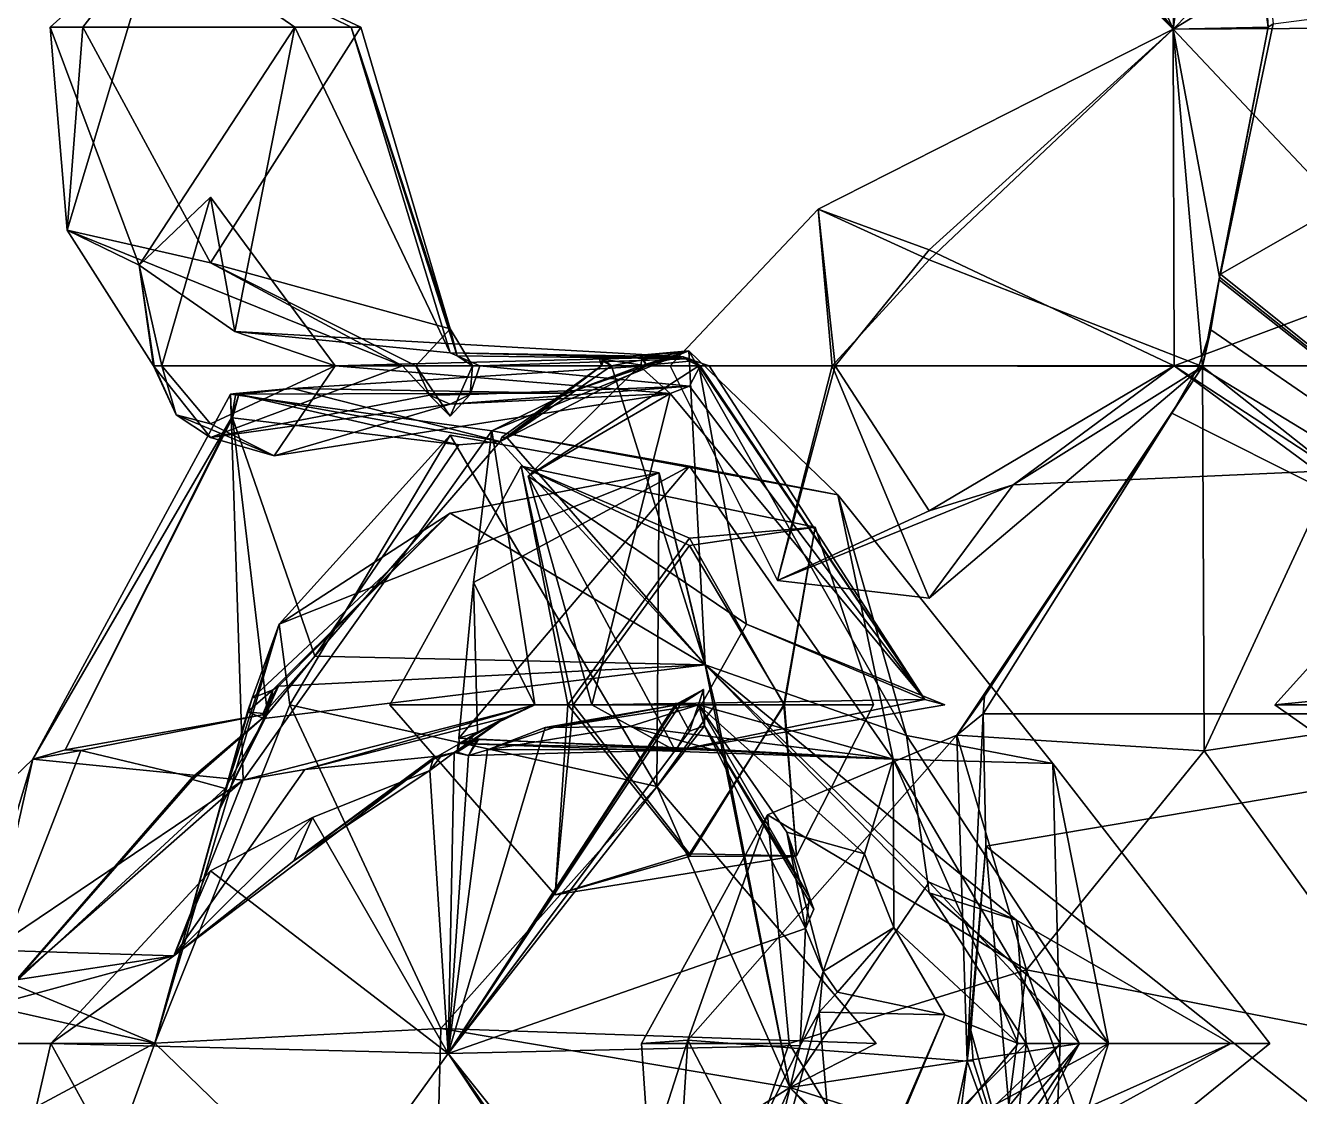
# Model space of a CAD drawing. Extents: x 290083 to 295691, y 4553739 to 4561622.
# Drawn here: x 293728.3 to 293795.3, y 4558654.7 to 4558711 of the extents above; entities that cross this region are included whole.
import ezdxf

# ---------------------------------------------------------------- set-up
doc = ezdxf.new("R2010")
doc.units = 0
doc.layers.add('Au_ppm_Pref_-_0_3', color=7, linetype='CONTINUOUS')

msp = doc.modelspace()

# ---------------------------------------------------------------- linework, layer by layer
at = {"layer": 'Au_ppm_Pref_-_0_3'}
for points in [[(293779.623, 4558731.272, 1929.318), (293788.629, 4558710.813, 1930.301), (293785.268, 4558715.423, 1928.327)], [(293788.629, 4558710.813, 1930.301), (293779.623, 4558731.272, 1929.318), (293789.341, 4558728.741, 1930.281)], [(293791.193, 4558729.198, 1936.04), (293793.636, 4558710.923, 1937.669), (293788.629, 4558710.813, 1930.301)], [(293791.193, 4558729.198, 1936.04), (293788.629, 4558710.813, 1930.301), (293789.341, 4558728.741, 1930.281)], [(293791.193, 4558729.198, 1936.04), (293793.187, 4558717.585, 1940.019), (293793.636, 4558710.923, 1937.669)], [(293803.4, 4558725.909, 1928.2), (293798.033, 4558716.554, 1923.858), (293788.629, 4558710.813, 1930.301)], [(293807.005, 4558710.923, 1927.177), (293803.4, 4558725.909, 1928.2), (293788.629, 4558710.813, 1930.301)], [(293793.636, 4558710.923, 1937.669), (293793.187, 4558717.585, 1940.019), (293793.889, 4558711.091, 1939.489)], [(293786.281, 4558713.612, 1928.034), (293788.629, 4558710.813, 1930.301), (293798.033, 4558716.554, 1923.858)], [(293735.165, 4558715.95, 1918.66), (293730.439, 4558700.238, 1918.402), (293729.552, 4558710.923, 1914.423)], [(293735.165, 4558715.95, 1918.66), (293729.552, 4558710.923, 1914.423), (293742.414, 4558710.923, 1916.318)], [(293730.439, 4558700.238, 1918.402), (293735.165, 4558715.95, 1918.66), (293731.273, 4558710.923, 1921.57)], [(293745.888, 4558710.923, 1922.123), (293731.273, 4558710.923, 1921.57), (293735.165, 4558715.95, 1918.66)], [(293745.888, 4558710.923, 1922.123), (293735.165, 4558715.95, 1918.66), (293745.386, 4558710.923, 1918.402)], [(293745.386, 4558710.923, 1918.402), (293735.165, 4558715.95, 1918.66), (293742.414, 4558710.923, 1916.318)], [(293785.268, 4558715.423, 1928.327), (293788.629, 4558710.813, 1930.301), (293785.821, 4558713.612, 1928.092)], [(293820, 4558674.8, 1933.784), (293791.113, 4558697.921, 1936.398), (293820, 4558714.485, 1942.404)], [(293791.113, 4558697.921, 1936.398), (293793.889, 4558711.091, 1939.489), (293820, 4558714.485, 1942.404)], [(293785.821, 4558713.612, 1928.092), (293788.629, 4558710.813, 1930.301), (293786.281, 4558713.612, 1928.034)], [(293793.889, 4558711.091, 1939.489), (293791.113, 4558697.921, 1936.398), (293793.636, 4558710.923, 1937.669)], [(293730.439, 4558700.238, 1918.402), (293734.242, 4558698.41, 1912.463), (293729.552, 4558710.923, 1914.423)], [(293742.414, 4558710.923, 1916.318), (293729.552, 4558710.923, 1914.423), (293734.242, 4558698.41, 1912.463)], [(293730.439, 4558700.238, 1918.402), (293731.273, 4558710.923, 1921.57), (293737.994, 4558698.534, 1922.532)], [(293745.888, 4558710.923, 1922.123), (293737.994, 4558698.534, 1922.532), (293731.273, 4558710.923, 1921.57)], [(293742.414, 4558710.923, 1916.318), (293734.242, 4558698.41, 1912.463), (293739.271, 4558694.912, 1912.463)], [(293750.593, 4558695.062, 1919.054), (293737.994, 4558698.534, 1922.532), (293745.888, 4558710.923, 1922.123)], [(293742.414, 4558710.923, 1916.318), (293739.271, 4558694.912, 1912.463), (293750.593, 4558693.786, 1918.175)], [(293745.386, 4558710.923, 1918.402), (293742.414, 4558710.923, 1916.318), (293750.593, 4558693.786, 1918.175)], [(293750.593, 4558695.062, 1919.054), (293745.888, 4558710.923, 1922.123), (293745.386, 4558710.923, 1918.402)], [(293750.593, 4558695.062, 1919.054), (293745.386, 4558710.923, 1918.402), (293750.966, 4558693.633, 1918.402)], [(293745.386, 4558710.923, 1918.402), (293750.593, 4558693.786, 1918.175), (293750.966, 4558693.633, 1918.402)], [(293769.963, 4558701.347, 1930.281), (293788.629, 4558710.813, 1930.301), (293775.791, 4558698.686, 1932.141)], [(293788.629, 4558710.813, 1930.301), (293769.963, 4558701.347, 1930.281), (293775.791, 4558699.212, 1928.245)], [(293788.629, 4558710.813, 1930.301), (293790.174, 4558693.081, 1935.924), (293775.791, 4558698.686, 1932.141)], [(293788.629, 4558710.813, 1930.301), (293775.791, 4558699.212, 1928.245), (293788.68, 4558693.105, 1926.618)], [(293788.629, 4558710.813, 1930.301), (293793.636, 4558710.923, 1937.669), (293791.068, 4558697.764, 1936.36)], [(293800.99, 4558697.706, 1928.747), (293807.005, 4558710.923, 1927.177), (293788.629, 4558710.813, 1930.301)], [(293788.629, 4558710.813, 1930.301), (293791.068, 4558697.764, 1936.36), (293790.174, 4558693.081, 1935.924)], [(293800.99, 4558697.706, 1928.747), (293788.629, 4558710.813, 1930.301), (293788.68, 4558693.105, 1926.618)], [(293791.068, 4558697.764, 1936.36), (293793.636, 4558710.923, 1937.669), (293791.113, 4558697.921, 1936.398)], [(293734.242, 4558698.41, 1912.463), (293735.424, 4558693.105, 1911.251), (293737.994, 4558701.97, 1909.508)], [(293734.242, 4558698.41, 1912.463), (293737.994, 4558701.97, 1909.508), (293739.271, 4558694.912, 1912.463)], [(293737.994, 4558701.97, 1909.508), (293735.424, 4558693.105, 1911.251), (293744.543, 4558693.105, 1909.375)], [(293739.271, 4558694.912, 1912.463), (293737.994, 4558701.97, 1909.508), (293744.543, 4558693.105, 1909.375)], [(293762.164, 4558693.105, 1930.281), (293769.963, 4558701.347, 1930.281), (293770.694, 4558693.105, 1932.684)], [(293769.963, 4558701.347, 1930.281), (293762.164, 4558693.105, 1930.281), (293770.845, 4558693.105, 1927.949)], [(293769.963, 4558701.347, 1930.281), (293775.791, 4558698.686, 1932.141), (293770.694, 4558693.105, 1932.684)], [(293769.963, 4558701.347, 1930.281), (293770.845, 4558693.105, 1927.949), (293775.791, 4558699.212, 1928.245)], [(293737.994, 4558698.534, 1922.532), (293748.093, 4558693.105, 1918.402), (293730.439, 4558700.238, 1918.402)], [(293730.439, 4558700.238, 1918.402), (293734.992, 4558693.105, 1913.878), (293734.242, 4558698.41, 1912.463)], [(293730.439, 4558700.238, 1918.402), (293748.093, 4558693.105, 1918.402), (293734.992, 4558693.105, 1913.878)], [(293775.791, 4558699.212, 1928.245), (293770.845, 4558693.105, 1927.949), (293788.68, 4558693.105, 1926.618)], [(293734.992, 4558693.105, 1913.878), (293735.02, 4558693.105, 1912.463), (293734.242, 4558698.41, 1912.463)], [(293734.242, 4558698.41, 1912.463), (293735.02, 4558693.105, 1912.463), (293735.424, 4558693.105, 1911.251)], [(293750.593, 4558695.062, 1919.054), (293748.782, 4558693.105, 1919.255), (293737.994, 4558698.534, 1922.532)], [(293737.994, 4558698.534, 1922.532), (293748.782, 4558693.105, 1919.255), (293748.093, 4558693.105, 1918.402)], [(293790.174, 4558693.081, 1935.924), (293770.694, 4558693.105, 1932.684), (293775.791, 4558698.686, 1932.141)], [(293800.99, 4558697.706, 1928.747), (293788.68, 4558693.105, 1926.618), (293806.281, 4558693.105, 1927.786)], [(293791.068, 4558697.764, 1936.36), (293791.057, 4558697.628, 1936.369), (293790.174, 4558693.081, 1935.924)], [(293791.057, 4558697.628, 1936.369), (293791.068, 4558697.764, 1936.36), (293820, 4558674.8, 1933.784)], [(293791.068, 4558697.764, 1936.36), (293791.113, 4558697.921, 1936.398), (293820, 4558674.8, 1933.784)], [(293791.057, 4558697.628, 1936.369), (293790.604, 4558695.001, 1936.58), (293790.174, 4558693.081, 1935.924)], [(293790.604, 4558695.001, 1936.58), (293791.057, 4558697.628, 1936.369), (293820, 4558674.8, 1933.784)], [(293750.593, 4558695.062, 1919.054), (293751.769, 4558693.105, 1918.956), (293748.782, 4558693.105, 1919.255)], [(293750.593, 4558695.062, 1919.054), (293750.966, 4558693.633, 1918.402), (293751.769, 4558693.105, 1918.956)], [(293789.989, 4558693.084, 1936.773), (293790.604, 4558695.001, 1936.58), (293820, 4558674.8, 1933.784)], [(293789.989, 4558693.084, 1936.773), (293790.174, 4558693.081, 1935.924), (293790.604, 4558695.001, 1936.58)], [(293762.854, 4558693.583, 1912.463), (293750.593, 4558693.786, 1918.175), (293739.271, 4558694.912, 1912.463)], [(293762.854, 4558693.583, 1912.463), (293739.271, 4558694.912, 1912.463), (293744.543, 4558693.105, 1909.375)], [(293763.192, 4558693.474, 1912.586), (293750.966, 4558693.633, 1918.402), (293750.593, 4558693.786, 1918.175)], [(293763.192, 4558693.474, 1912.586), (293750.593, 4558693.786, 1918.175), (293762.854, 4558693.583, 1912.463)], [(293752.779, 4558689.699, 1870.992), (293763.142, 4558693.895, 1876.938), (293756.761, 4558691.676, 1873.945)], [(293770.992, 4558686.318, 1870.887), (293763.142, 4558693.895, 1876.938), (293752.779, 4558689.699, 1870.992)], [(293756.761, 4558691.676, 1873.945), (293763.142, 4558693.895, 1876.938), (293760.633, 4558693.105, 1875.912)], [(293760.566, 4558693.652, 1876.926), (293763.142, 4558693.895, 1876.938), (293758.456, 4558693.47, 1878.937)], [(293758.456, 4558693.47, 1878.937), (293763.142, 4558693.895, 1876.938), (293758.591, 4558693.483, 1879.01)], [(293758.591, 4558693.483, 1879.01), (293763.142, 4558693.895, 1876.938), (293759.079, 4558693.105, 1878.947)], [(293763.142, 4558693.895, 1876.938), (293764.011, 4558677.392, 1882.796), (293759.079, 4558693.105, 1878.947)], [(293760.696, 4558693.61, 1876.827), (293763.142, 4558693.895, 1876.938), (293760.566, 4558693.652, 1876.926)], [(293760.633, 4558693.105, 1875.912), (293763.142, 4558693.895, 1876.938), (293760.696, 4558693.61, 1876.827)], [(293770.992, 4558686.318, 1870.887), (293774.599, 4558673.662, 1876.02), (293763.142, 4558693.895, 1876.938)], [(293764.011, 4558677.392, 1882.796), (293763.142, 4558693.895, 1876.938), (293774.599, 4558673.662, 1876.02)], [(293748.093, 4558693.105, 1918.402), (293737.994, 4558689.335, 1913.719), (293734.992, 4558693.105, 1913.878)], [(293734.992, 4558693.105, 1913.878), (293737.994, 4558689.335, 1913.719), (293736.177, 4558690.536, 1912.463)], [(293734.992, 4558693.105, 1913.878), (293736.177, 4558690.536, 1912.463), (293735.02, 4558693.105, 1912.463)], [(293735.02, 4558693.105, 1912.463), (293736.177, 4558690.536, 1912.463), (293735.424, 4558693.105, 1911.251)], [(293736.177, 4558690.536, 1912.463), (293737.994, 4558690.058, 1911.447), (293735.424, 4558693.105, 1911.251)], [(293744.543, 4558693.105, 1909.375), (293735.424, 4558693.105, 1911.251), (293737.994, 4558690.058, 1911.447)], [(293748.093, 4558693.105, 1918.402), (293749.505, 4558691.567, 1918.402), (293737.994, 4558689.335, 1913.719)], [(293741.334, 4558688.38, 1912.463), (293744.543, 4558693.105, 1909.375), (293737.994, 4558690.058, 1911.447)], [(293762.172, 4558691.662, 1912.463), (293744.543, 4558693.105, 1909.375), (293741.334, 4558688.38, 1912.463)], [(293753.225, 4558689.123, 1882.694), (293742.302, 4558691.922, 1876.827), (293760.941, 4558693.105, 1876.827)], [(293742.302, 4558691.922, 1876.827), (293756.761, 4558691.676, 1873.945), (293760.941, 4558693.105, 1876.827)], [(293762.854, 4558693.583, 1912.463), (293744.543, 4558693.105, 1909.375), (293760.557, 4558693.105, 1911.22)], [(293762.172, 4558691.662, 1912.463), (293760.557, 4558693.105, 1911.22), (293744.543, 4558693.105, 1909.375)], [(293749.505, 4558691.567, 1918.402), (293748.093, 4558693.105, 1918.402), (293748.782, 4558693.105, 1919.255)], [(293749.505, 4558691.567, 1918.402), (293748.782, 4558693.105, 1919.255), (293750.593, 4558690.461, 1919.283)], [(293750.593, 4558690.461, 1919.283), (293748.782, 4558693.105, 1919.255), (293751.769, 4558693.105, 1918.956)], [(293751.651, 4558691.609, 1918.402), (293750.593, 4558690.461, 1919.283), (293751.769, 4558693.105, 1918.956)], [(293763.192, 4558693.474, 1912.586), (293752.152, 4558693.105, 1918.402), (293750.966, 4558693.633, 1918.402)], [(293750.966, 4558693.633, 1918.402), (293752.152, 4558693.105, 1918.402), (293751.769, 4558693.105, 1918.956)], [(293763.192, 4558692.04, 1912.818), (293751.651, 4558691.609, 1918.402), (293752.152, 4558693.105, 1918.402)], [(293752.152, 4558693.105, 1918.402), (293751.651, 4558691.609, 1918.402), (293751.769, 4558693.105, 1918.956)], [(293763.192, 4558693.474, 1912.586), (293763.743, 4558693.105, 1912.722), (293752.152, 4558693.105, 1918.402)], [(293763.192, 4558692.04, 1912.818), (293752.152, 4558693.105, 1918.402), (293763.743, 4558693.105, 1912.722)], [(293753.309, 4558689.359, 1882.687), (293753.225, 4558689.123, 1882.694), (293758.548, 4558693.105, 1879.016)], [(293753.225, 4558689.123, 1882.694), (293760.941, 4558693.105, 1876.827), (293758.548, 4558693.105, 1879.016)], [(293753.6, 4558689.316, 1882.683), (293753.309, 4558689.359, 1882.687), (293758.548, 4558693.105, 1879.016)], [(293753.6, 4558689.316, 1882.683), (293759.079, 4558693.105, 1878.947), (293764.011, 4558677.392, 1882.796)], [(293753.6, 4558689.316, 1882.683), (293758.548, 4558693.105, 1879.016), (293759.079, 4558693.105, 1878.947)], [(293762.172, 4558691.662, 1912.463), (293754.692, 4558687.307, 1906.523), (293760.557, 4558693.105, 1911.22)], [(293763.675, 4558693.105, 1912.235), (293760.557, 4558693.105, 1911.22), (293754.692, 4558687.307, 1906.523)], [(293763.675, 4558693.105, 1912.235), (293754.692, 4558687.307, 1906.523), (293766.192, 4558679.53, 1906.523)], [(293756.761, 4558691.676, 1873.945), (293760.633, 4558693.105, 1875.912), (293760.941, 4558693.105, 1876.827)], [(293758.456, 4558693.47, 1878.937), (293760.941, 4558693.105, 1876.827), (293760.566, 4558693.652, 1876.926)], [(293758.548, 4558693.105, 1879.016), (293758.456, 4558693.47, 1878.937), (293758.591, 4558693.483, 1879.01)], [(293758.456, 4558693.47, 1878.937), (293758.548, 4558693.105, 1879.016), (293760.941, 4558693.105, 1876.827)], [(293758.548, 4558693.105, 1879.016), (293758.591, 4558693.483, 1879.01), (293758.639, 4558693.329, 1879.048)], [(293759.079, 4558693.105, 1878.947), (293758.548, 4558693.105, 1879.016), (293758.639, 4558693.329, 1879.048)], [(293758.591, 4558693.483, 1879.01), (293759.079, 4558693.105, 1878.947), (293758.639, 4558693.329, 1879.048)], [(293762.854, 4558693.583, 1912.463), (293760.557, 4558693.105, 1911.22), (293763.192, 4558693.359, 1912.378)], [(293763.192, 4558693.359, 1912.378), (293760.557, 4558693.105, 1911.22), (293763.675, 4558693.105, 1912.235)], [(293760.566, 4558693.652, 1876.926), (293760.941, 4558693.105, 1876.827), (293760.696, 4558693.61, 1876.827)], [(293760.941, 4558693.105, 1876.827), (293760.633, 4558693.105, 1875.912), (293760.696, 4558693.61, 1876.827)], [(293767.816, 4558681.826, 1930.281), (293762.164, 4558693.105, 1930.281), (293770.694, 4558693.105, 1932.684)], [(293762.164, 4558693.105, 1930.281), (293767.816, 4558681.826, 1930.281), (293770.845, 4558693.105, 1927.949)], [(293762.854, 4558693.583, 1912.463), (293763.394, 4558693.391, 1912.463), (293763.192, 4558693.474, 1912.586)], [(293763.394, 4558693.391, 1912.463), (293762.854, 4558693.583, 1912.463), (293763.192, 4558693.359, 1912.378)], [(293763.394, 4558693.391, 1912.463), (293763.743, 4558693.105, 1912.722), (293763.192, 4558693.474, 1912.586)], [(293763.394, 4558693.391, 1912.463), (293763.192, 4558693.359, 1912.378), (293763.675, 4558693.105, 1912.235)], [(293775.571, 4558675.563, 1912.451), (293763.192, 4558692.04, 1912.818), (293763.743, 4558693.105, 1912.722)], [(293763.394, 4558693.391, 1912.463), (293764.219, 4558693.105, 1912.463), (293763.743, 4558693.105, 1912.722)], [(293764.219, 4558693.105, 1912.463), (293763.394, 4558693.391, 1912.463), (293763.675, 4558693.105, 1912.235)], [(293775.571, 4558675.563, 1912.451), (293763.675, 4558693.105, 1912.235), (293766.192, 4558679.53, 1906.523)], [(293775.571, 4558675.563, 1912.451), (293764.219, 4558693.105, 1912.463), (293763.675, 4558693.105, 1912.235)], [(293764.219, 4558693.105, 1912.463), (293775.571, 4558675.563, 1912.451), (293763.743, 4558693.105, 1912.722)], [(293767.816, 4558681.826, 1930.281), (293770.694, 4558693.105, 1932.684), (293775.791, 4558680.894, 1934.351)], [(293767.816, 4558681.826, 1930.281), (293775.791, 4558685.489, 1927.742), (293770.845, 4558693.105, 1927.949)], [(293775.791, 4558680.894, 1934.351), (293770.694, 4558693.105, 1932.684), (293790.174, 4558693.081, 1935.924)], [(293788.68, 4558693.105, 1926.618), (293770.845, 4558693.105, 1927.949), (293775.791, 4558685.489, 1927.742)], [(293780.218, 4558686.844, 1930.281), (293788.68, 4558693.105, 1926.618), (293775.791, 4558685.489, 1927.742)], [(293780.218, 4558686.844, 1930.281), (293775.791, 4558680.894, 1934.351), (293790.174, 4558693.081, 1935.924)], [(293777.247, 4558673.679, 1936.086), (293790.174, 4558693.081, 1935.924), (293788.562, 4558690.613, 1937.106)], [(293790.268, 4558672.859, 1931.975), (293790.174, 4558693.081, 1935.924), (293777.247, 4558673.679, 1936.086)], [(293788.68, 4558693.105, 1926.618), (293780.218, 4558686.844, 1930.281), (293797.104, 4558687.609, 1930.281)], [(293797.104, 4558687.609, 1930.281), (293780.218, 4558686.844, 1930.281), (293790.174, 4558693.081, 1935.924)], [(293788.562, 4558690.613, 1937.106), (293789.989, 4558693.084, 1936.773), (293820, 4558674.8, 1933.784)], [(293788.562, 4558690.613, 1937.106), (293790.174, 4558693.081, 1935.924), (293789.989, 4558693.084, 1936.773)], [(293797.104, 4558687.609, 1930.281), (293800.99, 4558684.047, 1927.261), (293788.68, 4558693.105, 1926.618)], [(293806.281, 4558693.105, 1927.786), (293788.68, 4558693.105, 1926.618), (293800.99, 4558684.047, 1927.261)], [(293790.268, 4558672.859, 1931.975), (293797.104, 4558687.609, 1930.281), (293790.174, 4558693.081, 1935.924)], [(293739.042, 4558691.623, 1876.827), (293742.302, 4558691.922, 1876.827), (293741.79, 4558691.882, 1876.839)], [(293739.042, 4558691.623, 1876.827), (293756.761, 4558691.676, 1873.945), (293742.302, 4558691.922, 1876.827)], [(293741.79, 4558691.882, 1876.839), (293739.317, 4558691.65, 1876.965), (293739.042, 4558691.623, 1876.827)], [(293752.779, 4558689.699, 1870.992), (293756.761, 4558691.676, 1873.945), (293739.042, 4558691.623, 1876.827)], [(293739.317, 4558691.65, 1876.965), (293739.092, 4558690.381, 1877.291), (293739.042, 4558691.623, 1876.827)], [(293739.092, 4558690.381, 1877.291), (293739.317, 4558691.65, 1876.965), (293739.477, 4558691.598, 1877.07)], [(293741.79, 4558691.882, 1876.839), (293739.477, 4558691.598, 1877.07), (293739.317, 4558691.65, 1876.965)], [(293742.302, 4558691.922, 1876.827), (293739.477, 4558691.598, 1877.07), (293741.79, 4558691.882, 1876.839)], [(293753.225, 4558689.123, 1882.694), (293739.477, 4558691.598, 1877.07), (293742.302, 4558691.922, 1876.827)], [(293762.172, 4558691.662, 1912.463), (293741.334, 4558688.38, 1912.463), (293750.593, 4558691.096, 1917.732)], [(293763.192, 4558692.04, 1912.818), (293762.172, 4558691.662, 1912.463), (293750.593, 4558691.096, 1917.732)], [(293763.192, 4558692.04, 1912.818), (293750.593, 4558691.096, 1917.732), (293751.651, 4558691.609, 1918.402)], [(293762.172, 4558691.662, 1912.463), (293758.044, 4558675.287, 1908.95), (293754.692, 4558687.307, 1906.523)], [(293758.044, 4558675.287, 1908.95), (293762.172, 4558691.662, 1912.463), (293775.571, 4558675.563, 1912.451)], [(293775.571, 4558675.563, 1912.451), (293762.172, 4558691.662, 1912.463), (293763.192, 4558692.04, 1912.818)], [(293739.092, 4558690.381, 1877.291), (293728.636, 4558672.428, 1876.827), (293739.042, 4558691.623, 1876.827)], [(293739.702, 4558671.313, 1871.904), (293739.042, 4558691.623, 1876.827), (293728.636, 4558672.428, 1876.827)], [(293750.593, 4558691.096, 1917.732), (293737.994, 4558689.335, 1913.719), (293749.505, 4558691.567, 1918.402)], [(293750.593, 4558691.096, 1917.732), (293741.334, 4558688.38, 1912.463), (293737.994, 4558689.335, 1913.719)], [(293752.779, 4558689.699, 1870.992), (293739.042, 4558691.623, 1876.827), (293739.702, 4558671.313, 1871.904)], [(293739.092, 4558690.381, 1877.291), (293739.477, 4558691.598, 1877.07), (293739.138, 4558690.37, 1877.319)], [(293739.477, 4558691.598, 1877.07), (293751.054, 4558688.962, 1882.732), (293739.138, 4558690.37, 1877.319)], [(293751.054, 4558688.962, 1882.732), (293739.477, 4558691.598, 1877.07), (293753.225, 4558689.123, 1882.694)], [(293751.651, 4558691.609, 1918.402), (293749.505, 4558691.567, 1918.402), (293750.593, 4558690.461, 1919.283)], [(293749.505, 4558691.567, 1918.402), (293751.651, 4558691.609, 1918.402), (293750.593, 4558691.096, 1917.732)], [(293739.092, 4558690.381, 1877.291), (293730.345, 4558672.906, 1877.757), (293728.636, 4558672.428, 1876.827)], [(293739.092, 4558690.381, 1877.291), (293739.138, 4558690.37, 1877.319), (293730.345, 4558672.906, 1877.757)], [(293740.986, 4558674.802, 1883.041), (293730.345, 4558672.906, 1877.757), (293739.138, 4558690.37, 1877.319)], [(293741.334, 4558688.38, 1912.463), (293736.177, 4558690.536, 1912.463), (293737.994, 4558689.335, 1913.719)], [(293736.177, 4558690.536, 1912.463), (293741.334, 4558688.38, 1912.463), (293737.994, 4558690.058, 1911.447)], [(293739.138, 4558690.37, 1877.319), (293751.054, 4558688.962, 1882.732), (293743.476, 4558677.842, 1883.112)], [(293739.138, 4558690.37, 1877.319), (293743.476, 4558677.842, 1883.112), (293740.986, 4558674.802, 1883.041)], [(293778.703, 4558675.73, 1939.284), (293777.247, 4558673.679, 1936.086), (293788.562, 4558690.613, 1937.106)], [(293778.64, 4558674.8, 1939.345), (293778.703, 4558675.73, 1939.284), (293788.562, 4558690.613, 1937.106)], [(293778.64, 4558674.8, 1939.345), (293788.562, 4558690.613, 1937.106), (293820, 4558674.8, 1933.784)], [(293739.702, 4558671.313, 1871.904), (293755.057, 4558675.287, 1870.887), (293752.779, 4558689.699, 1870.992)], [(293755.057, 4558675.287, 1870.887), (293751.825, 4558681.706, 1868.196), (293752.779, 4558689.699, 1870.992)], [(293763.192, 4558687.831, 1866.706), (293752.779, 4558689.699, 1870.992), (293751.825, 4558681.706, 1868.196)], [(293770.992, 4558686.318, 1870.887), (293752.779, 4558689.699, 1870.992), (293763.192, 4558687.831, 1866.706)], [(293761.585, 4558687.488, 1887.591), (293750.593, 4558689.471, 1893.433), (293741.591, 4558679.517, 1888.705)], [(293741.591, 4558679.517, 1888.705), (293750.593, 4558689.471, 1893.433), (293742.153, 4558675.287, 1892.684)], [(293761.461, 4558670.99, 1892.396), (293742.153, 4558675.287, 1892.684), (293750.593, 4558689.471, 1893.433)], [(293753.225, 4558689.123, 1882.694), (293743.476, 4558677.842, 1883.112), (293751.054, 4558688.962, 1882.732)], [(293753.225, 4558689.123, 1882.694), (293764.011, 4558677.392, 1882.796), (293743.476, 4558677.842, 1883.112)], [(293761.585, 4558687.488, 1887.591), (293761.461, 4558670.99, 1892.396), (293750.593, 4558689.471, 1893.433)], [(293753.6, 4558689.316, 1882.683), (293753.225, 4558689.123, 1882.694), (293753.309, 4558689.359, 1882.687)], [(293764.011, 4558677.392, 1882.796), (293753.225, 4558689.123, 1882.694), (293753.6, 4558689.316, 1882.683)], [(293793.982, 4558675.287, 1918.402), (293806.644, 4558689.297, 1917.005), (293808.052, 4558675.287, 1923.714)], [(293806.644, 4558689.297, 1917.005), (293793.982, 4558675.287, 1918.402), (293804.28, 4558676.301, 1912.347)], [(293747.42, 4558675.287, 1811.494), (293754.323, 4558687.83, 1811.494), (293756.788, 4558675.287, 1814.513)], [(293754.323, 4558687.83, 1811.494), (293747.42, 4558675.287, 1811.494), (293757.07, 4558675.287, 1808.608)], [(293751.056, 4558673.535, 1865.268), (293763.192, 4558687.831, 1866.706), (293751.825, 4558681.706, 1868.196)], [(293773.896, 4558672.431, 1865.889), (293763.192, 4558687.831, 1866.706), (293751.056, 4558673.535, 1865.268)], [(293754.323, 4558687.83, 1811.494), (293763.192, 4558684.04, 1814.412), (293756.788, 4558675.287, 1814.513)], [(293754.323, 4558687.83, 1811.494), (293769.791, 4558684.619, 1811.494), (293763.192, 4558684.04, 1814.412)], [(293754.323, 4558687.83, 1811.494), (293757.07, 4558675.287, 1808.608), (293763.192, 4558683.668, 1808.7)], [(293769.791, 4558684.619, 1811.494), (293754.323, 4558687.83, 1811.494), (293763.192, 4558683.668, 1808.7)], [(293770.992, 4558686.318, 1870.887), (293763.192, 4558687.831, 1866.706), (293773.896, 4558672.431, 1865.889)], [(293750.593, 4558685.357, 1885.348), (293761.585, 4558687.488, 1887.591), (293741.591, 4558679.517, 1888.705)], [(293750.593, 4558685.357, 1885.348), (293764.011, 4558677.392, 1882.796), (293761.585, 4558687.488, 1887.591)], [(293758.044, 4558675.287, 1908.95), (293762.446, 4558672.869, 1905.569), (293754.692, 4558687.307, 1906.523)], [(293766.192, 4558679.53, 1906.523), (293754.692, 4558687.307, 1906.523), (293762.446, 4558672.869, 1905.569)], [(293764.528, 4558675.287, 1888.705), (293761.461, 4558670.99, 1892.396), (293761.585, 4558687.488, 1887.591)], [(293761.585, 4558687.488, 1887.591), (293764.011, 4558677.392, 1882.796), (293764.528, 4558675.287, 1888.705)], [(293813.696, 4558676.349, 1930.196), (293797.104, 4558687.609, 1930.281), (293790.268, 4558672.859, 1931.975)], [(293780.218, 4558686.844, 1930.281), (293767.816, 4558681.826, 1930.281), (293775.791, 4558680.894, 1934.351)], [(293767.816, 4558681.826, 1930.281), (293780.218, 4558686.844, 1930.281), (293775.791, 4558685.489, 1927.742)], [(293770.992, 4558686.318, 1870.887), (293782.303, 4558672.203, 1870.887), (293774.599, 4558673.662, 1876.02)], [(293770.992, 4558686.318, 1870.887), (293773.896, 4558672.431, 1865.889), (293782.303, 4558672.203, 1870.887)], [(293741.267, 4558676.077, 1883.714), (293750.593, 4558685.357, 1885.348), (293740.179, 4558675.639, 1884.544)], [(293740.179, 4558675.639, 1884.544), (293750.593, 4558685.357, 1885.348), (293741.591, 4558679.517, 1888.705)], [(293741.558, 4558676.264, 1883.602), (293750.593, 4558685.357, 1885.348), (293741.267, 4558676.077, 1883.714)], [(293764.011, 4558677.392, 1882.796), (293750.593, 4558685.357, 1885.348), (293741.558, 4558676.264, 1883.602)], [(293768.183, 4558675.287, 1809.141), (293769.791, 4558684.619, 1811.494), (293763.192, 4558683.668, 1808.7)], [(293769.791, 4558684.619, 1811.494), (293768.155, 4558675.287, 1813.834), (293763.192, 4558684.04, 1814.412)], [(293769.791, 4558684.619, 1811.494), (293772.873, 4558675.287, 1811.494), (293768.155, 4558675.287, 1813.834)], [(293768.183, 4558675.287, 1809.141), (293772.873, 4558675.287, 1811.494), (293769.791, 4558684.619, 1811.494)], [(293768.155, 4558675.287, 1813.834), (293756.788, 4558675.287, 1814.513), (293763.192, 4558684.04, 1814.412)], [(293768.183, 4558675.287, 1809.141), (293763.192, 4558683.668, 1808.7), (293757.07, 4558675.287, 1808.608)], [(293752.04, 4558673.839, 1866.869), (293751.056, 4558673.535, 1865.268), (293751.825, 4558681.706, 1868.196)], [(293752.04, 4558673.839, 1866.869), (293751.825, 4558681.706, 1868.196), (293755.057, 4558675.287, 1870.887)], [(293735.063, 4558657.497, 1889.363), (293738.474, 4558669.801, 1885.143), (293741.591, 4558679.517, 1888.705)], [(293741.591, 4558679.517, 1888.705), (293742.153, 4558675.287, 1892.684), (293735.063, 4558657.497, 1889.363)], [(293738.474, 4558669.801, 1885.143), (293740.179, 4558675.639, 1884.544), (293741.591, 4558679.517, 1888.705)], [(293766.192, 4558679.53, 1906.523), (293762.446, 4558672.869, 1905.569), (293776.623, 4558675.287, 1906.523)], [(293766.192, 4558679.53, 1906.523), (293776.623, 4558675.287, 1906.523), (293775.571, 4558675.563, 1912.451)], [(293743.476, 4558677.842, 1883.112), (293740.787, 4558674.561, 1883.231), (293741.058, 4558675.129, 1883.213)], [(293764.011, 4558677.392, 1882.796), (293740.787, 4558674.561, 1883.231), (293743.476, 4558677.842, 1883.112)], [(293741.058, 4558675.129, 1883.213), (293740.986, 4558674.802, 1883.041), (293743.476, 4558677.842, 1883.112)], [(293740.787, 4558674.561, 1883.231), (293764.011, 4558677.392, 1882.796), (293741.558, 4558676.264, 1883.602)], [(293764.011, 4558677.392, 1882.796), (293775.791, 4558665.954, 1885.594), (293768.469, 4558655.159, 1889.414)], [(293775.791, 4558665.954, 1885.594), (293764.011, 4558677.392, 1882.796), (293780.382, 4558663.961, 1882.766)], [(293764.011, 4558677.392, 1882.796), (293768.469, 4558655.159, 1889.414), (293764.528, 4558675.287, 1888.705)], [(293764.011, 4558677.392, 1882.796), (293774.599, 4558673.662, 1876.02), (293775.791, 4558665.4, 1880.122)], [(293780.382, 4558663.961, 1882.766), (293764.011, 4558677.392, 1882.796), (293775.791, 4558665.4, 1880.122)], [(293740.787, 4558674.561, 1883.231), (293741.558, 4558676.264, 1883.602), (293741.162, 4558675.599, 1883.462)], [(293741.162, 4558675.599, 1883.462), (293741.558, 4558676.264, 1883.602), (293741.267, 4558676.077, 1883.714)], [(293813.696, 4558676.349, 1930.196), (293790.268, 4558672.859, 1931.975), (293801.456, 4558657.305, 1930.899)], [(293793.982, 4558675.287, 1918.402), (293807.081, 4558666.083, 1918.402), (293804.28, 4558676.301, 1912.347)], [(293738.474, 4558669.801, 1885.143), (293739.941, 4558674.905, 1884.238), (293740.179, 4558675.639, 1884.544)], [(293740.179, 4558675.639, 1884.544), (293739.941, 4558674.905, 1884.238), (293741.267, 4558676.077, 1883.714)], [(293739.941, 4558674.905, 1884.238), (293740.764, 4558674.824, 1883.295), (293741.267, 4558676.077, 1883.714)], [(293741.162, 4558675.599, 1883.462), (293741.267, 4558676.077, 1883.714), (293740.764, 4558674.824, 1883.295)], [(293740.764, 4558674.824, 1883.295), (293740.787, 4558674.561, 1883.231), (293741.162, 4558675.599, 1883.462)], [(293758.044, 4558675.287, 1908.95), (293775.571, 4558675.563, 1912.451), (293762.446, 4558672.869, 1905.569)], [(293763.925, 4558676.083, 1858.849), (293762.686, 4558675.287, 1859.009), (293762.424, 4558675.287, 1858.646)], [(293763.925, 4558676.083, 1858.849), (293762.424, 4558675.287, 1858.646), (293763.192, 4558673.897, 1858.545)], [(293776.623, 4558675.287, 1906.523), (293762.446, 4558672.869, 1905.569), (293775.571, 4558675.563, 1912.451)], [(293762.511, 4558675.287, 1859.33), (293763.925, 4558676.083, 1858.849), (293763.658, 4558675.287, 1859.228)], [(293762.511, 4558675.287, 1859.33), (293762.686, 4558675.287, 1859.009), (293763.925, 4558676.083, 1858.849)], [(293763.977, 4558674.177, 1859.009), (293763.925, 4558676.083, 1858.849), (293763.192, 4558673.897, 1858.545)], [(293763.658, 4558675.287, 1859.228), (293763.925, 4558676.083, 1858.849), (293763.977, 4558674.177, 1859.009)], [(293778.64, 4558674.8, 1939.345), (293777.247, 4558673.679, 1936.086), (293778.703, 4558675.73, 1939.284)], [(293735.063, 4558657.497, 1889.363), (293742.153, 4558675.287, 1892.684), (293750.1, 4558658.257, 1893.068)], [(293740.787, 4558674.561, 1883.231), (293739.941, 4558674.905, 1884.238), (293738.474, 4558669.801, 1885.143)], [(293739.702, 4558671.313, 1871.904), (293742.957, 4558671.881, 1869.952), (293755.057, 4558675.287, 1870.887)], [(293740.787, 4558674.561, 1883.231), (293740.764, 4558674.824, 1883.295), (293739.941, 4558674.905, 1884.238)], [(293741.058, 4558675.129, 1883.213), (293740.787, 4558674.561, 1883.231), (293740.826, 4558674.818, 1883.224)], [(293740.826, 4558674.818, 1883.224), (293740.986, 4558674.802, 1883.041), (293741.058, 4558675.129, 1883.213)], [(293750.1, 4558658.257, 1893.068), (293742.153, 4558675.287, 1892.684), (293761.461, 4558670.99, 1892.396)], [(293753.464, 4558674.6, 1869.256), (293755.057, 4558675.287, 1870.887), (293742.957, 4558671.881, 1869.952)], [(293756.122, 4558665.289, 1811.494), (293747.42, 4558675.287, 1811.494), (293756.788, 4558675.287, 1814.513)], [(293747.42, 4558675.287, 1811.494), (293756.122, 4558665.289, 1811.494), (293757.07, 4558675.287, 1808.608)], [(293755.585, 4558674.082, 1862.83), (293750.498, 4558656.944, 1858.594), (293762.511, 4558675.287, 1859.33)], [(293762.511, 4558675.287, 1859.33), (293750.498, 4558656.944, 1858.594), (293762.686, 4558675.287, 1859.009)], [(293762.424, 4558675.287, 1858.646), (293762.686, 4558675.287, 1859.009), (293750.498, 4558656.944, 1858.594)], [(293763.192, 4558673.897, 1858.545), (293762.424, 4558675.287, 1858.646), (293750.498, 4558656.944, 1858.594)], [(293753.464, 4558674.6, 1869.256), (293752.04, 4558673.839, 1866.869), (293755.057, 4558675.287, 1870.887)], [(293762.511, 4558675.287, 1859.33), (293756.052, 4558674.082, 1862.788), (293755.585, 4558674.082, 1862.83)], [(293756.052, 4558674.082, 1862.788), (293762.511, 4558675.287, 1859.33), (293763.658, 4558675.287, 1859.228)], [(293760.043, 4558674.142, 1862.383), (293756.052, 4558674.082, 1862.788), (293763.658, 4558675.287, 1859.228)], [(293756.122, 4558665.289, 1811.494), (293756.788, 4558675.287, 1814.513), (293763.192, 4558667.304, 1814.155)], [(293756.122, 4558665.289, 1811.494), (293763.192, 4558667.44, 1808.879), (293757.07, 4558675.287, 1808.608)], [(293763.192, 4558667.304, 1814.155), (293756.788, 4558675.287, 1814.513), (293768.155, 4558675.287, 1813.834)], [(293768.183, 4558675.287, 1809.141), (293757.07, 4558675.287, 1808.608), (293763.192, 4558667.44, 1808.879)], [(293773.896, 4558672.431, 1865.889), (293760.043, 4558674.142, 1862.383), (293763.658, 4558675.287, 1859.228)], [(293764.528, 4558675.287, 1888.705), (293768.469, 4558655.159, 1889.414), (293761.461, 4558670.99, 1892.396)], [(293768.183, 4558675.287, 1809.141), (293763.192, 4558667.44, 1808.879), (293768.809, 4558667.343, 1811.494)], [(293768.809, 4558667.343, 1811.494), (293763.192, 4558667.304, 1814.155), (293768.155, 4558675.287, 1813.834)], [(293769.507, 4558665.162, 1859.596), (293763.658, 4558675.287, 1859.228), (293763.977, 4558674.177, 1859.009)], [(293768.304, 4558668.585, 1860.063), (293763.658, 4558675.287, 1859.228), (293769.507, 4558665.162, 1859.596)], [(293772.388, 4558667.445, 1862.72), (293763.658, 4558675.287, 1859.228), (293768.304, 4558668.585, 1860.063)], [(293773.896, 4558672.431, 1865.889), (293763.658, 4558675.287, 1859.228), (293772.388, 4558667.445, 1862.72)], [(293772.873, 4558675.287, 1811.494), (293768.809, 4558667.343, 1811.494), (293768.155, 4558675.287, 1813.834)], [(293768.183, 4558675.287, 1809.141), (293768.809, 4558667.343, 1811.494), (293772.873, 4558675.287, 1811.494)], [(293807.081, 4558666.083, 1918.402), (293793.982, 4558675.287, 1918.402), (293808.052, 4558675.287, 1923.714)], [(293730.345, 4558672.906, 1877.757), (293740.986, 4558674.802, 1883.041), (293731.163, 4558672.884, 1878.289)], [(293740.986, 4558674.802, 1883.041), (293737.032, 4558671.476, 1883.05), (293731.163, 4558672.884, 1878.289)], [(293737.113, 4558671.443, 1883.123), (293737.032, 4558671.476, 1883.05), (293740.986, 4558674.802, 1883.041)], [(293738.759, 4558670.882, 1884.532), (293737.041, 4558671.356, 1883.143), (293740.986, 4558674.802, 1883.041)], [(293737.041, 4558671.356, 1883.143), (293737.113, 4558671.443, 1883.123), (293740.986, 4558674.802, 1883.041)], [(293738.474, 4558669.801, 1885.143), (293738.759, 4558670.882, 1884.532), (293740.986, 4558674.802, 1883.041)], [(293740.986, 4558674.802, 1883.041), (293740.787, 4558674.561, 1883.231), (293738.474, 4558669.801, 1885.143)], [(293740.986, 4558674.802, 1883.041), (293740.826, 4558674.818, 1883.224), (293740.787, 4558674.561, 1883.231)], [(293753.464, 4558674.6, 1869.256), (293742.957, 4558671.881, 1869.952), (293749.939, 4558672.588, 1865.259)], [(293753.464, 4558674.6, 1869.256), (293749.939, 4558672.588, 1865.259), (293750.807, 4558672.771, 1865.043)], [(293750.807, 4558672.771, 1865.043), (293750.961, 4558672.793, 1864.963), (293753.464, 4558674.6, 1869.256)], [(293753.464, 4558674.6, 1869.256), (293750.961, 4558672.793, 1864.963), (293752.04, 4558673.839, 1866.869)], [(293777.797, 4558656.536, 1941.55), (293777.247, 4558673.679, 1936.086), (293778.64, 4558674.8, 1939.345)], [(293778.767, 4558667.842, 1941.32), (293777.797, 4558656.536, 1941.55), (293778.64, 4558674.8, 1939.345)], [(293778.64, 4558674.8, 1939.345), (293820, 4558674.8, 1933.784), (293778.767, 4558667.842, 1941.32)], [(293820, 4558635.115, 1945.143), (293778.767, 4558667.842, 1941.32), (293820, 4558674.8, 1933.784)], [(293763.977, 4558674.177, 1859.009), (293750.498, 4558656.944, 1858.594), (293769.295, 4558663.513, 1859.504)], [(293763.977, 4558674.177, 1859.009), (293763.192, 4558673.897, 1858.545), (293750.498, 4558656.944, 1858.594)], [(293755.585, 4558674.082, 1862.83), (293752.56, 4558672.909, 1864.087), (293750.498, 4558656.944, 1858.594)], [(293752.04, 4558673.839, 1866.869), (293750.961, 4558672.793, 1864.963), (293751.082, 4558673.243, 1865.247)], [(293752.04, 4558673.839, 1866.869), (293751.082, 4558673.243, 1865.247), (293751.056, 4558673.535, 1865.268)], [(293752.56, 4558672.909, 1864.087), (293756.052, 4558674.082, 1862.788), (293760.043, 4558674.142, 1862.383)], [(293760.043, 4558674.142, 1862.383), (293764.3, 4558672.954, 1865.153), (293752.56, 4558672.909, 1864.087)], [(293752.56, 4558672.909, 1864.087), (293755.585, 4558674.082, 1862.83), (293756.052, 4558674.082, 1862.788)], [(293773.896, 4558672.431, 1865.889), (293764.3, 4558672.954, 1865.153), (293760.043, 4558674.142, 1862.383)], [(293777.247, 4558673.679, 1936.086), (293777.797, 4558656.536, 1941.55), (293763.103, 4558657.65, 1936.207)], [(293767.281, 4558669.504, 1930.281), (293777.247, 4558673.679, 1936.086), (293763.103, 4558657.65, 1936.207)], [(293769.735, 4558664.532, 1859.509), (293763.977, 4558674.177, 1859.009), (293769.295, 4558663.513, 1859.504)], [(293769.507, 4558665.162, 1859.596), (293763.977, 4558674.177, 1859.009), (293769.735, 4558664.532, 1859.509)], [(293780.911, 4558661.341, 1929.067), (293777.247, 4558673.679, 1936.086), (293767.281, 4558669.504, 1930.281)], [(293782.303, 4558672.203, 1870.887), (293785.227, 4558657.469, 1875.869), (293774.599, 4558673.662, 1876.02)], [(293775.791, 4558665.4, 1880.122), (293774.599, 4558673.662, 1876.02), (293785.227, 4558657.469, 1875.869)], [(293780.911, 4558661.341, 1929.067), (293790.268, 4558672.859, 1931.975), (293777.247, 4558673.679, 1936.086)], [(293725.394, 4558658.102, 1882.555), (293731.163, 4558672.884, 1878.289), (293737.032, 4558671.476, 1883.05)], [(293728.636, 4558672.428, 1876.827), (293731.163, 4558672.884, 1878.289), (293725.394, 4558658.102, 1882.555)], [(293731.163, 4558672.884, 1878.289), (293728.636, 4558672.428, 1876.827), (293730.345, 4558672.906, 1877.757)], [(293751.551, 4558672.625, 1864.551), (293750.498, 4558656.944, 1858.594), (293752.56, 4558672.909, 1864.087)], [(293752.004, 4558673.459, 1864.639), (293750.961, 4558672.793, 1864.963), (293751.551, 4558672.625, 1864.551)], [(293752.004, 4558673.459, 1864.639), (293751.009, 4558673.286, 1865.141), (293750.961, 4558672.793, 1864.963)], [(293750.961, 4558672.793, 1864.963), (293751.009, 4558673.286, 1865.141), (293751.013, 4558673.283, 1865.147)], [(293751.082, 4558673.243, 1865.247), (293750.961, 4558672.793, 1864.963), (293751.013, 4558673.283, 1865.147)], [(293752.091, 4558673.454, 1864.642), (293751.009, 4558673.286, 1865.141), (293752.004, 4558673.459, 1864.639)], [(293751.013, 4558673.283, 1865.147), (293751.009, 4558673.286, 1865.141), (293752.091, 4558673.454, 1864.642)], [(293752.091, 4558673.454, 1864.642), (293751.082, 4558673.243, 1865.247), (293751.013, 4558673.283, 1865.147)], [(293751.082, 4558673.243, 1865.247), (293773.896, 4558672.431, 1865.889), (293751.056, 4558673.535, 1865.268)], [(293764.3, 4558672.954, 1865.153), (293751.082, 4558673.243, 1865.247), (293752.091, 4558673.454, 1864.642)], [(293773.896, 4558672.431, 1865.889), (293751.082, 4558673.243, 1865.247), (293764.3, 4558672.954, 1865.153)], [(293751.551, 4558672.625, 1864.551), (293752.091, 4558673.454, 1864.642), (293752.004, 4558673.459, 1864.639)], [(293751.551, 4558672.625, 1864.551), (293764.3, 4558672.954, 1865.153), (293752.091, 4558673.454, 1864.642)], [(293764.3, 4558672.954, 1865.153), (293751.551, 4558672.625, 1864.551), (293752.56, 4558672.909, 1864.087)], [(293713.109, 4558657.469, 1876.827), (293728.636, 4558672.428, 1876.827), (293725.394, 4558658.102, 1882.555)], [(293713.109, 4558657.469, 1876.827), (293725.394, 4558661.686, 1872.293), (293728.636, 4558672.428, 1876.827)], [(293739.702, 4558671.313, 1871.904), (293728.636, 4558672.428, 1876.827), (293725.394, 4558661.686, 1872.293)], [(293736.062, 4558662.074, 1865.572), (293742.372, 4558667.086, 1865.153), (293749.939, 4558672.588, 1865.259)], [(293749.939, 4558672.588, 1865.259), (293742.957, 4558671.881, 1869.952), (293736.062, 4558662.074, 1865.572)], [(293749.715, 4558672.501, 1865.165), (293749.939, 4558672.588, 1865.259), (293742.372, 4558667.086, 1865.153)], [(293749.531, 4558671.83, 1864.601), (293749.715, 4558672.501, 1865.165), (293742.372, 4558667.086, 1865.153)], [(293750.807, 4558672.771, 1865.043), (293749.531, 4558671.83, 1864.601), (293750.498, 4558656.944, 1858.594)], [(293749.531, 4558671.83, 1864.601), (293750.807, 4558672.771, 1865.043), (293750.09, 4558672.54, 1864.916)], [(293749.531, 4558671.83, 1864.601), (293750.09, 4558672.54, 1864.916), (293749.715, 4558672.501, 1865.165)], [(293750.807, 4558672.771, 1865.043), (293749.715, 4558672.501, 1865.165), (293750.09, 4558672.54, 1864.916)], [(293749.939, 4558672.588, 1865.259), (293749.715, 4558672.501, 1865.165), (293750.807, 4558672.771, 1865.043)], [(293750.807, 4558672.771, 1865.043), (293750.498, 4558656.944, 1858.594), (293751.551, 4558672.625, 1864.551)], [(293750.961, 4558672.793, 1864.963), (293750.807, 4558672.771, 1865.043), (293751.551, 4558672.625, 1864.551)], [(293773.896, 4558672.431, 1865.889), (293772.388, 4558667.445, 1862.72), (293773.929, 4558663.563, 1862.325)], [(293780.47, 4558657.469, 1864.376), (293773.896, 4558672.431, 1865.889), (293773.929, 4558663.563, 1862.325)], [(293782.679, 4558657.469, 1865.901), (293773.896, 4558672.431, 1865.889), (293780.47, 4558657.469, 1864.376)], [(293773.896, 4558672.431, 1865.889), (293782.679, 4558657.469, 1865.901), (293782.303, 4558672.203, 1870.887)], [(293801.456, 4558657.305, 1930.899), (293790.268, 4558672.859, 1931.975), (293780.911, 4558661.341, 1929.067)], [(293739.702, 4558671.313, 1871.904), (293736.062, 4558662.074, 1865.572), (293742.957, 4558671.881, 1869.952)], [(293743.349, 4558669.351, 1863.306), (293749.531, 4558671.83, 1864.601), (293742.372, 4558667.086, 1865.153)], [(293749.531, 4558671.83, 1864.601), (293743.349, 4558669.351, 1863.306), (293750.498, 4558656.944, 1858.594)], [(293782.303, 4558672.203, 1870.887), (293793.723, 4558657.469, 1870.887), (293785.227, 4558657.469, 1875.869)], [(293782.303, 4558672.203, 1870.887), (293782.679, 4558657.469, 1865.901), (293793.723, 4558657.469, 1870.887)], [(293725.394, 4558658.102, 1882.555), (293737.032, 4558671.476, 1883.05), (293737.113, 4558671.443, 1883.123)], [(293725.394, 4558658.102, 1882.555), (293737.113, 4558671.443, 1883.123), (293727.601, 4558660.59, 1882.766)], [(293739.702, 4558671.313, 1871.904), (293725.394, 4558661.686, 1872.293), (293727.76, 4558660.814, 1870.887)], [(293727.601, 4558660.59, 1882.766), (293737.113, 4558671.443, 1883.123), (293737.041, 4558671.356, 1883.143)], [(293737.041, 4558671.356, 1883.143), (293738.759, 4558670.882, 1884.532), (293727.601, 4558660.59, 1882.766)], [(293735.063, 4558657.497, 1889.363), (293727.601, 4558660.59, 1882.766), (293738.759, 4558670.882, 1884.532)], [(293727.76, 4558660.814, 1870.887), (293736.062, 4558662.074, 1865.572), (293739.702, 4558671.313, 1871.904)], [(293735.063, 4558657.497, 1889.363), (293738.759, 4558670.882, 1884.532), (293738.474, 4558669.801, 1885.143)], [(293772.998, 4558657.469, 1893.328), (293750.1, 4558658.257, 1893.068), (293761.461, 4558670.99, 1892.396)], [(293768.469, 4558655.159, 1889.414), (293772.998, 4558657.469, 1893.328), (293761.461, 4558670.99, 1892.396)], [(293743.349, 4558669.351, 1863.306), (293742.372, 4558667.086, 1865.153), (293736.062, 4558662.074, 1865.572)], [(293743.349, 4558669.351, 1863.306), (293736.062, 4558662.074, 1865.572), (293737.994, 4558666.554, 1861.92)], [(293750.498, 4558656.944, 1858.594), (293743.349, 4558669.351, 1863.306), (293737.994, 4558666.554, 1861.92)], [(293767.281, 4558669.504, 1930.281), (293763.103, 4558657.65, 1936.207), (293760.663, 4558657.469, 1930.281)], [(293767.281, 4558669.504, 1930.281), (293760.663, 4558657.469, 1930.281), (293768.433, 4558657.469, 1926.812)], [(293767.281, 4558669.504, 1930.281), (293768.433, 4558657.469, 1926.812), (293780.911, 4558661.341, 1929.067)], [(293770.212, 4558661.254, 1859.598), (293772.388, 4558667.445, 1862.72), (293768.304, 4558668.585, 1860.063)], [(293770.212, 4558661.254, 1859.598), (293768.304, 4558668.585, 1860.063), (293769.295, 4558663.513, 1859.504)], [(293769.295, 4558663.513, 1859.504), (293768.304, 4558668.585, 1860.063), (293769.507, 4558665.162, 1859.596)], [(293777.994, 4558658.16, 1941.664), (293777.797, 4558656.536, 1941.55), (293778.767, 4558667.842, 1941.32)], [(293778.767, 4558667.842, 1941.32), (293780.421, 4558649.279, 1942.169), (293777.994, 4558658.16, 1941.664)], [(293778.767, 4558667.842, 1941.32), (293820, 4558635.115, 1945.143), (293780.421, 4558649.279, 1942.169)], [(293756.122, 4558665.289, 1811.494), (293768.809, 4558667.343, 1811.494), (293763.192, 4558667.44, 1808.879)], [(293768.809, 4558667.343, 1811.494), (293756.122, 4558665.289, 1811.494), (293763.192, 4558667.304, 1814.155)], [(293773.929, 4558663.563, 1862.325), (293772.388, 4558667.445, 1862.72), (293770.212, 4558661.254, 1859.598)], [(293736.062, 4558662.074, 1865.572), (293729.595, 4558657.469, 1860.989), (293737.994, 4558666.554, 1861.92)], [(293737.994, 4558666.554, 1861.92), (293729.595, 4558657.469, 1860.989), (293750.498, 4558656.944, 1858.594)], [(293783.696, 4558657.469, 1886.492), (293768.469, 4558655.159, 1889.414), (293775.791, 4558665.954, 1885.594)], [(293783.696, 4558657.469, 1886.492), (293775.791, 4558665.954, 1885.594), (293780.382, 4558663.961, 1882.766)], [(293769.295, 4558663.513, 1859.504), (293769.507, 4558665.162, 1859.596), (293769.735, 4558664.532, 1859.509)], [(293780.382, 4558663.961, 1882.766), (293775.791, 4558665.4, 1880.122), (293780.892, 4558657.469, 1880.361)], [(293775.791, 4558665.4, 1880.122), (293785.227, 4558657.469, 1875.869), (293780.892, 4558657.469, 1880.361)], [(293769.295, 4558663.513, 1859.504), (293750.498, 4558656.944, 1858.594), (293769.014, 4558657.358, 1859.606)], [(293769.295, 4558663.513, 1859.504), (293769.014, 4558657.358, 1859.606), (293770.212, 4558661.254, 1859.598)], [(293773.929, 4558663.563, 1862.325), (293770.212, 4558661.254, 1859.598), (293770.967, 4558660.163, 1859.66)], [(293776.612, 4558658.978, 1862.322), (293773.929, 4558663.563, 1862.325), (293770.967, 4558660.163, 1859.66)], [(293780.47, 4558657.469, 1864.376), (293773.929, 4558663.563, 1862.325), (293776.612, 4558658.978, 1862.322)], [(293783.696, 4558657.469, 1886.492), (293780.382, 4558663.961, 1882.766), (293791.673, 4558657.469, 1882.766)], [(293780.382, 4558663.961, 1882.766), (293780.892, 4558657.469, 1880.361), (293791.673, 4558657.469, 1882.766)], [(293719.119, 4558657.469, 1866.004), (293736.062, 4558662.074, 1865.572), (293725.394, 4558662.413, 1869.239)], [(293727.76, 4558660.814, 1870.887), (293725.394, 4558662.413, 1869.239), (293736.062, 4558662.074, 1865.572)], [(293736.062, 4558662.074, 1865.572), (293719.119, 4558657.469, 1866.004), (293729.595, 4558657.469, 1860.989)], [(293780.911, 4558661.341, 1929.067), (293768.433, 4558657.469, 1926.812), (293778.281, 4558641.272, 1926.055)], [(293770.212, 4558661.254, 1859.598), (293769.014, 4558657.358, 1859.606), (293770.015, 4558659.115, 1859.628)], [(293770.212, 4558661.254, 1859.598), (293770.015, 4558659.115, 1859.628), (293770.967, 4558660.163, 1859.66)], [(293788.958, 4558638.572, 1929.8), (293780.911, 4558661.341, 1929.067), (293778.281, 4558641.272, 1926.055)], [(293801.456, 4558657.305, 1930.899), (293780.911, 4558661.341, 1929.067), (293788.958, 4558638.572, 1929.8)], [(293727.601, 4558660.59, 1882.766), (293735.063, 4558657.497, 1889.363), (293725.394, 4558659.663, 1883.497)], [(293776.612, 4558658.978, 1862.322), (293770.967, 4558660.163, 1859.66), (293770.015, 4558659.115, 1859.628)], [(293722.034, 4558657.469, 1884.35), (293725.394, 4558659.663, 1883.497), (293735.063, 4558657.497, 1889.363)], [(293765.408, 4558642.46, 1862.258), (293770.015, 4558659.115, 1859.628), (293769.014, 4558657.358, 1859.606)], [(293771.107, 4558646.301, 1864.343), (293770.015, 4558659.115, 1859.628), (293765.408, 4558642.46, 1862.258)], [(293771.107, 4558646.301, 1864.343), (293776.612, 4558658.978, 1862.322), (293770.015, 4558659.115, 1859.628)], [(293771.107, 4558646.301, 1864.343), (293771.516, 4558646.871, 1864.316), (293776.612, 4558658.978, 1862.322)], [(293780.47, 4558657.469, 1864.376), (293776.612, 4558658.978, 1862.322), (293771.516, 4558646.871, 1864.316)], [(293749.722, 4558643.273, 1888.431), (293735.063, 4558657.497, 1889.363), (293750.1, 4558658.257, 1893.068)], [(293749.722, 4558643.273, 1888.431), (293750.1, 4558658.257, 1893.068), (293768.469, 4558655.159, 1889.414)], [(293768.469, 4558655.159, 1889.414), (293750.1, 4558658.257, 1893.068), (293772.998, 4558657.469, 1893.328)], [(293778.106, 4558656.563, 1941.735), (293777.797, 4558656.536, 1941.55), (293777.994, 4558658.16, 1941.664)], [(293777.994, 4558658.16, 1941.664), (293780.421, 4558649.279, 1942.169), (293778.106, 4558656.563, 1941.735)], [(293725.503, 4558639.744, 1864.971), (293729.595, 4558657.469, 1860.989), (293719.119, 4558657.469, 1866.004)], [(293722.034, 4558657.469, 1884.35), (293735.063, 4558657.497, 1889.363), (293725.394, 4558652.316, 1884.484)], [(293735.063, 4558657.497, 1889.363), (293728.591, 4558639.651, 1887.198), (293725.394, 4558652.316, 1884.484)], [(293725.503, 4558639.744, 1864.971), (293738.799, 4558640.732, 1859.749), (293729.595, 4558657.469, 1860.989)], [(293749.722, 4558643.273, 1888.431), (293728.591, 4558639.651, 1887.198), (293735.063, 4558657.497, 1889.363)], [(293729.595, 4558657.469, 1860.989), (293738.799, 4558640.732, 1859.749), (293750.498, 4558656.944, 1858.594)], [(293761.91, 4558638.88, 1929.848), (293763.103, 4558657.65, 1936.207), (293757.325, 4558639.651, 1936.22)], [(293757.325, 4558639.651, 1936.22), (293763.103, 4558657.65, 1936.207), (293773.635, 4558637.375, 1937.995)], [(293761.91, 4558638.88, 1929.848), (293760.663, 4558657.469, 1930.281), (293763.103, 4558657.65, 1936.207)], [(293760.663, 4558657.469, 1930.281), (293761.91, 4558638.88, 1929.848), (293768.433, 4558657.469, 1926.812)], [(293768.433, 4558657.469, 1926.812), (293761.91, 4558638.88, 1929.848), (293778.281, 4558641.272, 1926.055)], [(293773.635, 4558637.375, 1937.995), (293763.103, 4558657.65, 1936.207), (293777.797, 4558656.536, 1941.55)], [(293778.873, 4558651.803, 1886.108), (293768.469, 4558655.159, 1889.414), (293783.696, 4558657.469, 1886.492)], [(293782.679, 4558657.469, 1865.901), (293771.516, 4558646.871, 1864.316), (293770.523, 4558642.555, 1866.125)], [(293782.323, 4558648.231, 1870.887), (293782.679, 4558657.469, 1865.901), (293770.523, 4558642.555, 1866.125)], [(293782.679, 4558657.469, 1865.901), (293780.47, 4558657.469, 1864.376), (293771.516, 4558646.871, 1864.316)], [(293782.323, 4558648.231, 1870.887), (293772.29, 4558643.169, 1875.939), (293785.227, 4558657.469, 1875.869)], [(293785.227, 4558657.469, 1875.869), (293772.29, 4558643.169, 1875.939), (293775.791, 4558652.39, 1881.073)], [(293780.26, 4558651.558, 1882.629), (293780.892, 4558657.469, 1880.361), (293775.791, 4558652.39, 1881.073)], [(293785.227, 4558657.469, 1875.869), (293775.791, 4558652.39, 1881.073), (293780.892, 4558657.469, 1880.361)], [(293783.696, 4558657.469, 1886.492), (293781.497, 4558654.209, 1885.249), (293778.873, 4558651.803, 1886.108)], [(293780.26, 4558651.558, 1882.629), (293782.701, 4558652.559, 1882.766), (293780.892, 4558657.469, 1880.361)], [(293782.701, 4558652.559, 1882.766), (293791.673, 4558657.469, 1882.766), (293780.892, 4558657.469, 1880.361)], [(293783.696, 4558657.469, 1886.492), (293781.068, 4558652.73, 1883.674), (293781.497, 4558654.209, 1885.249)], [(293782.701, 4558652.559, 1882.766), (293781.068, 4558652.73, 1883.674), (293791.673, 4558657.469, 1882.766)], [(293781.068, 4558652.73, 1883.674), (293783.696, 4558657.469, 1886.492), (293791.673, 4558657.469, 1882.766)], [(293793.723, 4558657.469, 1870.887), (293782.323, 4558648.231, 1870.887), (293785.227, 4558657.469, 1875.869)], [(293782.323, 4558648.231, 1870.887), (293793.723, 4558657.469, 1870.887), (293782.679, 4558657.469, 1865.901)], [(293750.498, 4558656.944, 1858.594), (293738.799, 4558640.732, 1859.749), (293760.696, 4558641.521, 1860.145)], [(293750.498, 4558656.944, 1858.594), (293761.855, 4558642.711, 1860.116), (293769.014, 4558657.358, 1859.606)], [(293750.498, 4558656.944, 1858.594), (293760.696, 4558641.521, 1860.145), (293761.016, 4558641.878, 1860.12)], [(293761.855, 4558642.711, 1860.116), (293750.498, 4558656.944, 1858.594), (293761.016, 4558641.878, 1860.12)], [(293765.408, 4558642.46, 1862.258), (293769.014, 4558657.358, 1859.606), (293761.855, 4558642.711, 1860.116)], [(293805.815, 4558639.651, 1926.616), (293801.456, 4558657.305, 1930.899), (293788.958, 4558638.572, 1929.8)], [(293773.635, 4558637.375, 1937.995), (293777.797, 4558656.536, 1941.55), (293775.826, 4558640.843, 1942.116)], [(293775.826, 4558640.843, 1942.116), (293777.797, 4558656.536, 1941.55), (293780.421, 4558649.279, 1942.169)], [(293777.797, 4558656.536, 1941.55), (293778.106, 4558656.563, 1941.735), (293780.421, 4558649.279, 1942.169)], [(293749.722, 4558643.273, 1888.431), (293768.469, 4558655.159, 1889.414), (293762.597, 4558642.117, 1883.092)], [(293768.469, 4558655.159, 1889.414), (293775.154, 4558647.889, 1885.728), (293762.597, 4558642.117, 1883.092)], [(293768.469, 4558655.159, 1889.414), (293775.572, 4558648.391, 1885.968), (293775.154, 4558647.889, 1885.728)], [(293775.572, 4558648.391, 1885.968), (293768.469, 4558655.159, 1889.414), (293778.873, 4558651.803, 1886.108)]]:
    msp.add_3dface(points, dxfattribs=at)

doc.saveas('drawing.dxf')
